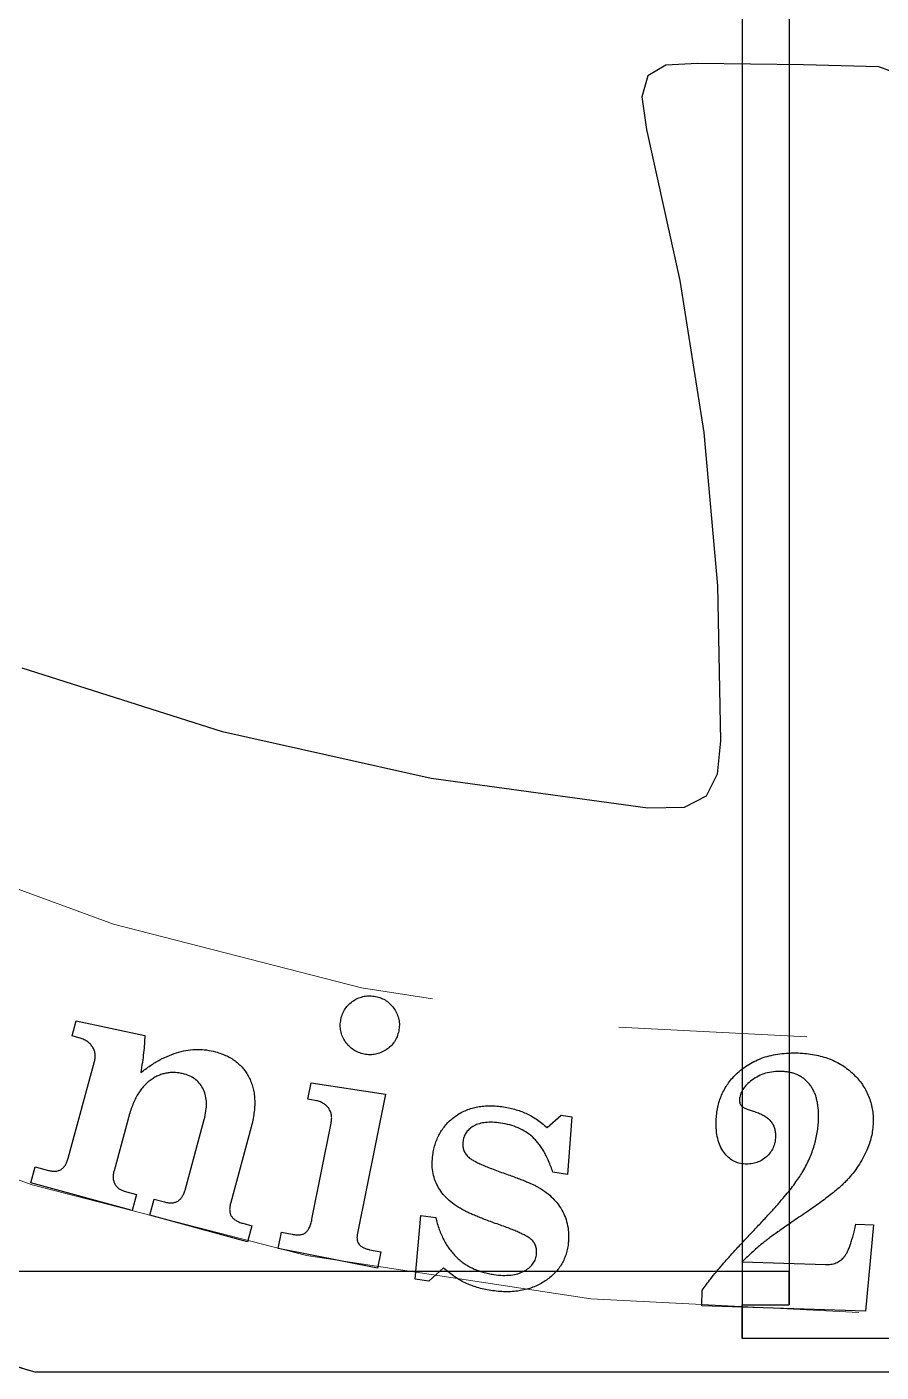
# Paper-space layout 'Sheet2' of a CAD drawing. Header units: inches. Extents: x 0 to 16.3, y 0 to 11.5.
# Drawn here: x 4.377 to 4.83, y 3.81 to 4.524 of the extents above; entities that cross this region are included whole.
import ezdxf

# ---------------------------------------------------------------- set-up
doc = ezdxf.new("R2010")
doc.units = ezdxf.units.IN
doc.header["$MEASUREMENT"] = 0
doc.linetypes.add('CENTERX2', pattern=[0.8, 0.5, -0.1, 0.1, -0.1])

psp = doc.layouts.new('Sheet2')

# ---------------------------------------------------------------- linework, layer by layer
at = {"color": 7, "linetype": 'Continuous', "lineweight": 25}
for p, q in [((4.756485, 4.8099), (4.756485, 3.827764)), ((4.756485, 4.8099), (4.756485, 3.845627)), ((4.781485, 4.8099), (4.781485, 3.845627)), ((4.781485, 4.8099), (4.781485, 3.86349)), ((4.71597, 4.503913), (4.706318, 4.498246)), ((4.71597, 4.503913), (4.706318, 4.498246)), ((4.732754, 4.504768), (4.71597, 4.503913)), ((4.732754, 4.504768), (4.71597, 4.503913)), ((4.789087, 4.504078), (4.732754, 4.504768)), ((4.789087, 4.504078), (4.732754, 4.504768)), ((4.82897, 4.502895), (4.789087, 4.504078)), ((4.82897, 4.502895), (4.789087, 4.504078)), ((4.850306, 4.495176), (4.82897, 4.502895)), ((4.850306, 4.495176), (4.82897, 4.502895)), ((4.706318, 4.498246), (4.703121, 4.487055)), ((4.706318, 4.498246), (4.703121, 4.487055)), ((4.703121, 4.487055), (4.705706, 4.469632)), ((4.703121, 4.487055), (4.705706, 4.469632)), ((4.705706, 4.469632), (4.723411, 4.389544)), ((4.705706, 4.469632), (4.723411, 4.389544)), ((4.723411, 4.389544), (4.736038, 4.308779)), ((4.723411, 4.389544), (4.736038, 4.308779)), ((4.736038, 4.308779), (4.743329, 4.227323)), ((4.736038, 4.308779), (4.743329, 4.227323)), ((4.743329, 4.227323), (4.745024, 4.145158)), ((4.743329, 4.227323), (4.745024, 4.145158)), ((4.48061, 4.149825), (4.374138, 4.18361)), ((4.48061, 4.149825), (4.374138, 4.18361)), ((4.591381, 4.125069), (4.48061, 4.149825)), ((4.591381, 4.125069), (4.48061, 4.149825)), ((4.745024, 4.145158), (4.743242, 4.127349)), ((4.745024, 4.145158), (4.743242, 4.127349)), ((4.706445, 4.109332), (4.591381, 4.125069)), ((4.706445, 4.109332), (4.591381, 4.125069)), ((4.743242, 4.127349), (4.737358, 4.115639)), ((4.743242, 4.127349), (4.737358, 4.115639)), ((4.737358, 4.115639), (4.725663, 4.109732)), ((4.737358, 4.115639), (4.725663, 4.109732)), ((4.725663, 4.109732), (4.706445, 4.109332)), ((4.725663, 4.109732), (4.706445, 4.109332)), ((4.40066, 3.988379), (4.402844, 3.996404)), ((4.40066, 3.988379), (4.402844, 3.996404)), ((4.402844, 3.996404), (4.439312, 3.988577)), ((4.402844, 3.996404), (4.439312, 3.988577)), ((4.404347, 3.987386), (4.40066, 3.988379)), ((4.404347, 3.987386), (4.40066, 3.988379)), ((4.398647, 3.92344), (4.412599, 3.974767)), ((4.398647, 3.92344), (4.412599, 3.974767)), ((4.525889, 3.954896), (4.527591, 3.96346)), ((4.525889, 3.954896), (4.527591, 3.96346)), ((4.527591, 3.96346), (4.567036, 3.95742)), ((4.527591, 3.96346), (4.567036, 3.95742)), ((4.567036, 3.95742), (4.55212, 3.882755)), ((4.567036, 3.95742), (4.55212, 3.882755)), ((4.529831, 3.954131), (4.525889, 3.954896)), ((4.529831, 3.954131), (4.525889, 3.954896)), ((4.430833, 3.945672), (4.422978, 3.916833)), ((4.430833, 3.945672), (4.422978, 3.916833)), ((4.460665, 3.906567), (4.470845, 3.943971)), ((4.460665, 3.906567), (4.470845, 3.943971)), ((4.652974, 3.939709), (4.66029, 3.946316)), ((4.652974, 3.939709), (4.66029, 3.946316)), ((4.66029, 3.946316), (4.666075, 3.945522)), ((4.66029, 3.946316), (4.666075, 3.945522)), ((4.666075, 3.945522), (4.663693, 3.914896)), ((4.666075, 3.945522), (4.663693, 3.914896)), ((4.495772, 3.939973), (4.484911, 3.899988)), ((4.495772, 3.939973), (4.484911, 3.899988)), ((4.528073, 3.891063), (4.538225, 3.941994)), ((4.528073, 3.891063), (4.538225, 3.941994)), ((4.378768, 3.910311), (4.381094, 3.918875)), ((4.378768, 3.910311), (4.381094, 3.918875)), ((4.381094, 3.918875), (4.388098, 3.916975)), ((4.381094, 3.918875), (4.388098, 3.916975)), ((4.663693, 3.914896), (4.656008, 3.915973)), ((4.663693, 3.914896), (4.656008, 3.915973)), ((4.432591, 3.895706), (4.378768, 3.910311)), ((4.432591, 3.895706), (4.378768, 3.910311)), ((4.428366, 3.906029), (4.434916, 3.90427)), ((4.428366, 3.906029), (4.434916, 3.90427)), ((4.434916, 3.90427), (4.432591, 3.895706)), ((4.434916, 3.90427), (4.432591, 3.895706)), ((4.441977, 3.893154), (4.444303, 3.901718)), ((4.441977, 3.893154), (4.444303, 3.901718)), ((4.444303, 3.901718), (4.449747, 3.900215)), ((4.444303, 3.901718), (4.449747, 3.900215)), ((4.493872, 3.879032), (4.441977, 3.893154)), ((4.493872, 3.879032), (4.441977, 3.893154)), ((4.582874, 3.859258), (4.58588, 3.89306)), ((4.582874, 3.859258), (4.58588, 3.89306)), ((4.58588, 3.89306), (4.593735, 3.891983)), ((4.58588, 3.89306), (4.593735, 3.891983)), ((4.491405, 3.888901), (4.496197, 3.887596)), ((4.491405, 3.888901), (4.496197, 3.887596)), ((4.496197, 3.887596), (4.493872, 3.879032)), ((4.496197, 3.887596), (4.493872, 3.879032)), ((4.816803, 3.888419), (4.826274, 3.888107)), ((4.816803, 3.888419), (4.826274, 3.888107)), ((4.826274, 3.888107), (4.821879, 3.842196)), ((4.826274, 3.888107), (4.821879, 3.842196)), ((4.510038, 3.875523), (4.511796, 3.884258)), ((4.510038, 3.875523), (4.511796, 3.884258)), ((4.511796, 3.884258), (4.517609, 3.883123)), ((4.511796, 3.884258), (4.517609, 3.883123)), ((4.562811, 3.865003), (4.510038, 3.875523)), ((4.562811, 3.865003), (4.510038, 3.875523)), ((4.558671, 3.8749), (4.564569, 3.873737)), ((4.558671, 3.8749), (4.564569, 3.873737)), ((4.564569, 3.873737), (4.562811, 3.865003)), ((4.564569, 3.873737), (4.562811, 3.865003)), ((4.597932, 3.86527), (4.590077, 3.858237)), ((4.597932, 3.86527), (4.590077, 3.858237)), ((4.756543, 3.868483), (4.800667, 3.867009)), ((4.756543, 3.868483), (4.800667, 3.867009)), ((4.226615, 3.86349), (4.781485, 3.86349)), ((4.590077, 3.858237), (4.582874, 3.859258)), ((4.590077, 3.858237), (4.582874, 3.859258)), ((4.781485, 3.845627), (4.781485, 3.86349)), ((4.734991, 3.845088), (4.735247, 3.853312)), ((4.734991, 3.845088), (4.735247, 3.853312)), ((4.821879, 3.842196), (4.734991, 3.845088)), ((4.821879, 3.842196), (4.734991, 3.845088)), ((4.756485, 3.827764), (4.756485, 3.845627)), ((4.756485, 3.845627), (4.781485, 3.845627)), ((4.906485, 3.827764), (4.756485, 3.827764)), ((5.281485, 3.8099), (4.381485, 3.8099))]:
    psp.add_line(p, q, dxfattribs=at)
at = {"color": 7, "linetype": 'CENTERX2', "lineweight": 18}
for radius in [1.52, 1.375]:
    psp.add_circle((4.831485, 5.36094), radius, dxfattribs=at)
at = {"color": 7, "linetype": 'Continuous', "lineweight": 25}
for start, end in [(286.178919, 253.821081), (291.995434, 248.004566), (248.004566, 253.821081)]:
    psp.add_arc((4.831485, 5.36094), 1.615, start, end, dxfattribs=at)
for points, knots in [([(4.543414, 3.997121), (4.543678, 3.998146), (4.544191, 4.000143), (4.545617, 4.002883), (4.547602, 4.005218), (4.55003, 4.007159), (4.552782, 4.008623), (4.555725, 4.009532), (4.558804, 4.009804), (4.560838, 4.009498), (4.561875, 4.009343)], [0, 0, 0, 0, 0.128624, 0.2507088, 0.3725108, 0.499495, 0.6272654, 0.7500436, 0.8725622, 1, 1, 1, 1]), ([(4.543414, 3.997121), (4.543678, 3.998146), (4.544191, 4.000143), (4.545617, 4.002883), (4.547602, 4.005218), (4.55003, 4.007159), (4.552782, 4.008623), (4.555725, 4.009532), (4.558804, 4.009804), (4.560838, 4.009498), (4.561875, 4.009343)], [0, 0, 0, 0, 0.128624, 0.2507088, 0.3725108, 0.499495, 0.6272654, 0.7500436, 0.8725622, 1, 1, 1, 1]), ([(4.561875, 4.009343), (4.562882, 4.009091), (4.564856, 4.008597), (4.567559, 4.00715), (4.569909, 4.005199), (4.571843, 4.002781), (4.573356, 4.000087), (4.574286, 3.997168), (4.574594, 3.994087), (4.574284, 3.992042), (4.574126, 3.990995)], [0, 0, 0, 0, 0.1266651, 0.2482839, 0.3715318, 0.4981969, 0.6250679, 0.747646, 0.8708287, 1, 1, 1, 1]), ([(4.561875, 4.009343), (4.562882, 4.009091), (4.564856, 4.008597), (4.567559, 4.00715), (4.569909, 4.005199), (4.571843, 4.002781), (4.573356, 4.000087), (4.574286, 3.997168), (4.574594, 3.994087), (4.574284, 3.992042), (4.574126, 3.990995)], [0, 0, 0, 0, 0.1266651, 0.2482839, 0.3715318, 0.4981969, 0.6250679, 0.747646, 0.8708287, 1, 1, 1, 1]), ([(4.55575, 3.978717), (4.554734, 3.97898), (4.552733, 3.979498), (4.549997, 3.980952), (4.547622, 3.982928), (4.545669, 3.985356), (4.544147, 3.988082), (4.54327, 3.991021), (4.542942, 3.994075), (4.543255, 3.996092), (4.543414, 3.997121)], [0, 0, 0, 0, 0.1275972, 0.2513104, 0.37407, 0.5018543, 0.6292327, 0.7520842, 0.8736317, 1, 1, 1, 1]), ([(4.55575, 3.978717), (4.554734, 3.97898), (4.552733, 3.979498), (4.549997, 3.980952), (4.547622, 3.982928), (4.545669, 3.985356), (4.544147, 3.988082), (4.54327, 3.991021), (4.542942, 3.994075), (4.543255, 3.996092), (4.543414, 3.997121)], [0, 0, 0, 0, 0.1275972, 0.2513104, 0.37407, 0.5018543, 0.6292327, 0.7520842, 0.8736317, 1, 1, 1, 1]), ([(4.412599, 3.974767), (4.412748, 3.975482), (4.413033, 3.976854), (4.413033, 3.978934), (4.412482, 3.98087), (4.411579, 3.98268), (4.410251, 3.984265), (4.408608, 3.985628), (4.406605, 3.986687), (4.405122, 3.987146), (4.404347, 3.987386)], [0, 0, 0, 0, 0.1288297, 0.2474726, 0.3633898, 0.4814548, 0.6025431, 0.7259834, 0.8568023, 1, 1, 1, 1]), ([(4.412599, 3.974767), (4.412748, 3.975482), (4.413033, 3.976854), (4.413033, 3.978934), (4.412482, 3.98087), (4.411579, 3.98268), (4.410251, 3.984265), (4.408608, 3.985628), (4.406605, 3.986687), (4.405122, 3.987146), (4.404347, 3.987386)], [0, 0, 0, 0, 0.1288297, 0.2474726, 0.3633898, 0.4814548, 0.6025431, 0.7259834, 0.8568023, 1, 1, 1, 1]), ([(4.439312, 3.988577), (4.439248, 3.987112), (4.439114, 3.984062), (4.438673, 3.979314), (4.438025, 3.974215), (4.437434, 3.97071), (4.437128, 3.968897)], [0, 0, 0, 0, 0.222095, 0.4620283, 0.7216964, 1, 1, 1, 1]), ([(4.439312, 3.988577), (4.439248, 3.987112), (4.439114, 3.984062), (4.438673, 3.979314), (4.438025, 3.974215), (4.437434, 3.97071), (4.437128, 3.968897)], [0, 0, 0, 0, 0.222095, 0.4620283, 0.7216964, 1, 1, 1, 1]), ([(4.574126, 3.990995), (4.573861, 3.98998), (4.573343, 3.987993), (4.571917, 3.985249), (4.569919, 3.982907), (4.567486, 3.980966), (4.56476, 3.97949), (4.561842, 3.978592), (4.558796, 3.978281), (4.556778, 3.97857), (4.55575, 3.978717)], [0, 0, 0, 0, 0.1280212, 0.250585, 0.3744938, 0.5019761, 0.6292275, 0.7513816, 0.873333, 1, 1, 1, 1]), ([(4.574126, 3.990995), (4.573861, 3.98998), (4.573343, 3.987993), (4.571917, 3.985249), (4.569919, 3.982907), (4.567486, 3.980966), (4.56476, 3.97949), (4.561842, 3.978592), (4.558796, 3.978281), (4.556778, 3.97857), (4.55575, 3.978717)], [0, 0, 0, 0, 0.1280212, 0.250585, 0.3744938, 0.5019761, 0.6292275, 0.7513816, 0.873333, 1, 1, 1, 1]), ([(4.437128, 3.968897), (4.438816, 3.970178), (4.442086, 3.972659), (4.447214, 3.975723), (4.452277, 3.978144), (4.457312, 3.979865), (4.462291, 3.980943), (4.467229, 3.981303), (4.472117, 3.981066), (4.475277, 3.980327), (4.476857, 3.979957)], [0, 0, 0, 0, 0.1482828, 0.2872287, 0.4175104, 0.5405914, 0.6589877, 0.7731622, 0.8865434, 1, 1, 1, 1]), ([(4.437128, 3.968897), (4.438816, 3.970178), (4.442086, 3.972659), (4.447214, 3.975723), (4.452277, 3.978144), (4.457312, 3.979865), (4.462291, 3.980943), (4.467229, 3.981303), (4.472117, 3.981066), (4.475277, 3.980327), (4.476857, 3.979957)], [0, 0, 0, 0, 0.1482828, 0.2872287, 0.4175104, 0.5405914, 0.6589877, 0.7731622, 0.8865434, 1, 1, 1, 1]), ([(4.476857, 3.979957), (4.477895, 3.979646), (4.479927, 3.979038), (4.482794, 3.977797), (4.485451, 3.976394), (4.487849, 3.974738), (4.489995, 3.972858), (4.491876, 3.970734), (4.493536, 3.968405), (4.494438, 3.966715), (4.494893, 3.965863)], [0, 0, 0, 0, 0.1373495, 0.2690493, 0.3957298, 0.5181987, 0.63806, 0.7570232, 0.8775253, 1, 1, 1, 1]), ([(4.476857, 3.979957), (4.477895, 3.979646), (4.479927, 3.979038), (4.482794, 3.977797), (4.485451, 3.976394), (4.487849, 3.974738), (4.489995, 3.972858), (4.491876, 3.970734), (4.493536, 3.968405), (4.494438, 3.966715), (4.494893, 3.965863)], [0, 0, 0, 0, 0.1373495, 0.2690493, 0.3957298, 0.5181987, 0.63806, 0.7570232, 0.8775253, 1, 1, 1, 1]), ([(4.753254, 3.968047), (4.75431, 3.969009), (4.756401, 3.970916), (4.759924, 3.973307), (4.763674, 3.975329), (4.767686, 3.976953), (4.771961, 3.978138), (4.776478, 3.978957), (4.781262, 3.979391), (4.784531, 3.979353), (4.786205, 3.979333)], [0, 0, 0, 0, 0.1195293, 0.2367904, 0.3554461, 0.4758453, 0.5983984, 0.726348, 0.859875, 1, 1, 1, 1]), ([(4.753254, 3.968047), (4.75431, 3.969009), (4.756401, 3.970916), (4.759924, 3.973307), (4.763674, 3.975329), (4.767686, 3.976953), (4.771961, 3.978138), (4.776478, 3.978957), (4.781262, 3.979391), (4.784531, 3.979353), (4.786205, 3.979333)], [0, 0, 0, 0, 0.1195293, 0.2367904, 0.3554461, 0.4758453, 0.5983984, 0.726348, 0.859875, 1, 1, 1, 1]), ([(4.786205, 3.979333), (4.787701, 3.979253), (4.790628, 3.979096), (4.794887, 3.978466), (4.798918, 3.977527), (4.802722, 3.976291), (4.80629, 3.974718), (4.809625, 3.972851), (4.812708, 3.970636), (4.815556, 3.968167), (4.818098, 3.965446), (4.820317, 3.962584), (4.822195, 3.959582), (4.823655, 3.956419), (4.824821, 3.953131), (4.825561, 3.94969), (4.826018, 3.94612), (4.826, 3.943698), (4.825991, 3.942468)], [0, 0, 0, 0, 0.07400195, 0.14483712, 0.21249764, 0.27839611, 0.34220417, 0.40496874, 0.46694224, 0.52953266, 0.59101635, 0.65064157, 0.70834093, 0.76561306, 0.82250274, 0.88042867, 0.93925216, 1, 1, 1, 1]), ([(4.786205, 3.979333), (4.787701, 3.979253), (4.790628, 3.979096), (4.794887, 3.978466), (4.798918, 3.977527), (4.802722, 3.976291), (4.80629, 3.974718), (4.809625, 3.972851), (4.812708, 3.970636), (4.815556, 3.968167), (4.818098, 3.965446), (4.820317, 3.962584), (4.822195, 3.959582), (4.823655, 3.956419), (4.824821, 3.953131), (4.825561, 3.94969), (4.826018, 3.94612), (4.826, 3.943698), (4.825991, 3.942468)], [0, 0, 0, 0, 0.07400195, 0.14483712, 0.21249764, 0.27839611, 0.34220417, 0.40496874, 0.46694224, 0.52953266, 0.59101635, 0.65064157, 0.70834093, 0.76561306, 0.82250274, 0.88042867, 0.93925216, 1, 1, 1, 1]), ([(4.460381, 3.968103), (4.459591, 3.968304), (4.458035, 3.968698), (4.45567, 3.968926), (4.453363, 3.968971), (4.451103, 3.968749), (4.448906, 3.96823), (4.446767, 3.967444), (4.44465, 3.966461), (4.442613, 3.965172), (4.440662, 3.963646), (4.438823, 3.961872), (4.437144, 3.959813), (4.435634, 3.957474), (4.434193, 3.95491), (4.432932, 3.952066), (4.431796, 3.948965), (4.43116, 3.946792), (4.430833, 3.945672)], [0, 0, 0, 0, 0.0583617, 0.1149375, 0.1698324, 0.2236416, 0.2772285, 0.3312464, 0.3867197, 0.4442573, 0.5036331, 0.5640175, 0.6270984, 0.6936338, 0.7634035, 0.8377151, 0.9163971, 1, 1, 1, 1]), ([(4.460381, 3.968103), (4.459591, 3.968304), (4.458035, 3.968698), (4.45567, 3.968926), (4.453363, 3.968971), (4.451103, 3.968749), (4.448906, 3.96823), (4.446767, 3.967444), (4.44465, 3.966461), (4.442613, 3.965172), (4.440662, 3.963646), (4.438823, 3.961872), (4.437144, 3.959813), (4.435634, 3.957474), (4.434193, 3.95491), (4.432932, 3.952066), (4.431796, 3.948965), (4.43116, 3.946792), (4.430833, 3.945672)], [0, 0, 0, 0, 0.0583617, 0.1149375, 0.1698324, 0.2236416, 0.2772285, 0.3312464, 0.3867197, 0.4442573, 0.5036331, 0.5640175, 0.6270984, 0.6936338, 0.7634035, 0.8377151, 0.9163971, 1, 1, 1, 1]), ([(4.470845, 3.943971), (4.471202, 3.945495), (4.471875, 3.948375), (4.472158, 3.95261), (4.471729, 3.956445), (4.470586, 3.95986), (4.468818, 3.962776), (4.466514, 3.965183), (4.463664, 3.967019), (4.461498, 3.967734), (4.460381, 3.968103)], [0, 0, 0, 0, 0.1582147, 0.2991543, 0.4273504, 0.5465857, 0.6608157, 0.7697813, 0.8812727, 1, 1, 1, 1]), ([(4.470845, 3.943971), (4.471202, 3.945495), (4.471875, 3.948375), (4.472158, 3.95261), (4.471729, 3.956445), (4.470586, 3.95986), (4.468818, 3.962776), (4.466514, 3.965183), (4.463664, 3.967019), (4.461498, 3.967734), (4.460381, 3.968103)], [0, 0, 0, 0, 0.1582147, 0.2991543, 0.4273504, 0.5465857, 0.6608157, 0.7697813, 0.8812727, 1, 1, 1, 1]), ([(4.494893, 3.965863), (4.495279, 3.964962), (4.496058, 3.963146), (4.49691, 3.960268), (4.497443, 3.957233), (4.49769, 3.954062), (4.497669, 3.950739), (4.497293, 3.947275), (4.496729, 3.943646), (4.496096, 3.941216), (4.495772, 3.939973)], [0, 0, 0, 0, 0.1110416, 0.2239498, 0.3393529, 0.4597622, 0.5840758, 0.7154454, 0.8544477, 1, 1, 1, 1]), ([(4.494893, 3.965863), (4.495279, 3.964962), (4.496058, 3.963146), (4.49691, 3.960268), (4.497443, 3.957233), (4.49769, 3.954062), (4.497669, 3.950739), (4.497293, 3.947275), (4.496729, 3.943646), (4.496096, 3.941216), (4.495772, 3.939973)], [0, 0, 0, 0, 0.1110416, 0.2239498, 0.3393529, 0.4597622, 0.5840758, 0.7154454, 0.8544477, 1, 1, 1, 1]), ([(4.742648, 3.943404), (4.742721, 3.944625), (4.742866, 3.947023), (4.743438, 3.950528), (4.744312, 3.953865), (4.74552, 3.95703), (4.746992, 3.960045), (4.748761, 3.962901), (4.750842, 3.965592), (4.752442, 3.967221), (4.753254, 3.968047)], [0, 0, 0, 0, 0.1332725, 0.2616301, 0.386302, 0.5085463, 0.6301596, 0.7513535, 0.8739444, 1, 1, 1, 1]), ([(4.742648, 3.943404), (4.742721, 3.944625), (4.742866, 3.947023), (4.743438, 3.950528), (4.744312, 3.953865), (4.74552, 3.95703), (4.746992, 3.960045), (4.748761, 3.962901), (4.750842, 3.965592), (4.752442, 3.967221), (4.753254, 3.968047)], [0, 0, 0, 0, 0.1332725, 0.2616301, 0.386302, 0.5085463, 0.6301596, 0.7513535, 0.8739444, 1, 1, 1, 1]), ([(4.777613, 3.969521), (4.776097, 3.96951), (4.773157, 3.969487), (4.768899, 3.968707), (4.765038, 3.967169), (4.761655, 3.965064), (4.758856, 3.962622), (4.756756, 3.960045), (4.755342, 3.957371), (4.75512, 3.95549), (4.755012, 3.954577)], [0, 0, 0, 0, 0.1532785, 0.2974749, 0.4354251, 0.5717076, 0.6992287, 0.8095656, 0.9076101, 1, 1, 1, 1]), ([(4.777613, 3.969521), (4.776097, 3.96951), (4.773157, 3.969487), (4.768899, 3.968707), (4.765038, 3.967169), (4.761655, 3.965064), (4.758856, 3.962622), (4.756756, 3.960045), (4.755342, 3.957371), (4.75512, 3.95549), (4.755012, 3.954577)], [0, 0, 0, 0, 0.1532785, 0.2974749, 0.4354251, 0.5717076, 0.6992287, 0.8095656, 0.9076101, 1, 1, 1, 1]), ([(4.797009, 3.944085), (4.797034, 3.945068), (4.797082, 3.946979), (4.796902, 3.949756), (4.796565, 3.952362), (4.796064, 3.954792), (4.795387, 3.957044), (4.794527, 3.959118), (4.793487, 3.961016), (4.792252, 3.962725), (4.790895, 3.964266), (4.789382, 3.965612), (4.787721, 3.966739), (4.785969, 3.967723), (4.784054, 3.968458), (4.782023, 3.969022), (4.779856, 3.969398), (4.77837, 3.96948), (4.777613, 3.969521)], [0, 0, 0, 0, 0.0812535, 0.157959, 0.229668, 0.2983111, 0.3628149, 0.4237522, 0.4835469, 0.5412165, 0.5976613, 0.6530031, 0.7080464, 0.7632889, 0.8187079, 0.8770876, 0.9373247, 1, 1, 1, 1]), ([(4.797009, 3.944085), (4.797034, 3.945068), (4.797082, 3.946979), (4.796902, 3.949756), (4.796565, 3.952362), (4.796064, 3.954792), (4.795387, 3.957044), (4.794527, 3.959118), (4.793487, 3.961016), (4.792252, 3.962725), (4.790895, 3.964266), (4.789382, 3.965612), (4.787721, 3.966739), (4.785969, 3.967723), (4.784054, 3.968458), (4.782023, 3.969022), (4.779856, 3.969398), (4.77837, 3.96948), (4.777613, 3.969521)], [0, 0, 0, 0, 0.0812535, 0.157959, 0.229668, 0.2983111, 0.3628149, 0.4237522, 0.4835469, 0.5412165, 0.5976613, 0.6530031, 0.7080464, 0.7632889, 0.8187079, 0.8770876, 0.9373247, 1, 1, 1, 1]), ([(4.538225, 3.941994), (4.538347, 3.942756), (4.538579, 3.944212), (4.538485, 3.946353), (4.537917, 3.948278), (4.537016, 3.950008), (4.535699, 3.951478), (4.53405, 3.952685), (4.53206, 3.953599), (4.530595, 3.953948), (4.529831, 3.954131)], [0, 0, 0, 0, 0.1382719, 0.2638256, 0.3801838, 0.4953893, 0.6106197, 0.7305732, 0.8594326, 1, 1, 1, 1]), ([(4.538225, 3.941994), (4.538347, 3.942756), (4.538579, 3.944212), (4.538485, 3.946353), (4.537917, 3.948278), (4.537016, 3.950008), (4.535699, 3.951478), (4.53405, 3.952685), (4.53206, 3.953599), (4.530595, 3.953948), (4.529831, 3.954131)], [0, 0, 0, 0, 0.1382719, 0.2638256, 0.3801838, 0.4953893, 0.6106197, 0.7305732, 0.8594326, 1, 1, 1, 1]), ([(4.592204, 3.925161), (4.592382, 3.926243), (4.59273, 3.928362), (4.593592, 3.93141), (4.594704, 3.934268), (4.596061, 3.936945), (4.59769, 3.939418), (4.599549, 3.941719), (4.601683, 3.943817), (4.604066, 3.945706), (4.606626, 3.947386), (4.609386, 3.948747), (4.612267, 3.949859), (4.615309, 3.950665), (4.618506, 3.951123), (4.621843, 3.951364), (4.625336, 3.95127), (4.62769, 3.950995), (4.628898, 3.950853)], [0, 0, 0, 0, 0.0652437, 0.1277903, 0.1882036, 0.2476096, 0.3061507, 0.3641673, 0.4234692, 0.4839454, 0.5449874, 0.6053981, 0.6668615, 0.7285693, 0.7923298, 0.8588978, 0.9275854, 1, 1, 1, 1]), ([(4.592204, 3.925161), (4.592382, 3.926243), (4.59273, 3.928362), (4.593592, 3.93141), (4.594704, 3.934268), (4.596061, 3.936945), (4.59769, 3.939418), (4.599549, 3.941719), (4.601683, 3.943817), (4.604066, 3.945706), (4.606626, 3.947386), (4.609386, 3.948747), (4.612267, 3.949859), (4.615309, 3.950665), (4.618506, 3.951123), (4.621843, 3.951364), (4.625336, 3.95127), (4.62769, 3.950995), (4.628898, 3.950853)], [0, 0, 0, 0, 0.0652437, 0.1277903, 0.1882036, 0.2476096, 0.3061507, 0.3641673, 0.4234692, 0.4839454, 0.5449874, 0.6053981, 0.6668615, 0.7285693, 0.7923298, 0.8588978, 0.9275854, 1, 1, 1, 1]), ([(4.628898, 3.950853), (4.630064, 3.950671), (4.632344, 3.950314), (4.635635, 3.94952), (4.63871, 3.948518), (4.641631, 3.947349), (4.644454, 3.945898), (4.647278, 3.944152), (4.650141, 3.942075), (4.65201, 3.940514), (4.652974, 3.939709)], [0, 0, 0, 0, 0.13128124, 0.25683026, 0.37627526, 0.49095934, 0.60670982, 0.72905273, 0.86016523, 1, 1, 1, 1]), ([(4.628898, 3.950853), (4.630064, 3.950671), (4.632344, 3.950314), (4.635635, 3.94952), (4.63871, 3.948518), (4.641631, 3.947349), (4.644454, 3.945898), (4.647278, 3.944152), (4.650141, 3.942075), (4.65201, 3.940514), (4.652974, 3.939709)], [0, 0, 0, 0, 0.13128124, 0.25683026, 0.37627526, 0.49095934, 0.60670982, 0.72905273, 0.86016523, 1, 1, 1, 1]), ([(4.755012, 3.954577), (4.755018, 3.954226), (4.75503, 3.953554), (4.755248, 3.952597), (4.755696, 3.951768), (4.756108, 3.951317), (4.756316, 3.951089)], [0, 0, 0, 0, 0.2736143, 0.5243511, 0.7589084, 1, 1, 1, 1]), ([(4.755012, 3.954577), (4.755018, 3.954226), (4.75503, 3.953554), (4.755248, 3.952597), (4.755696, 3.951768), (4.756108, 3.951317), (4.756316, 3.951089)], [0, 0, 0, 0, 0.2736143, 0.5243511, 0.7589084, 1, 1, 1, 1]), ([(4.756316, 3.951089), (4.75662, 3.950839), (4.75734, 3.950248), (4.758838, 3.949602), (4.760758, 3.948852), (4.762228, 3.948429), (4.763037, 3.948196)], [0, 0, 0, 0, 0.1593018, 0.3778502, 0.6579761, 1, 1, 1, 1]), ([(4.756316, 3.951089), (4.75662, 3.950839), (4.75734, 3.950248), (4.758838, 3.949602), (4.760758, 3.948852), (4.762228, 3.948429), (4.763037, 3.948196)], [0, 0, 0, 0, 0.1593018, 0.3778502, 0.6579761, 1, 1, 1, 1]), ([(4.758074, 3.920349), (4.756956, 3.920453), (4.754755, 3.920657), (4.751667, 3.921957), (4.748905, 3.923933), (4.746553, 3.926649), (4.744639, 3.929991), (4.74336, 3.933967), (4.742609, 3.938498), (4.742634, 3.941709), (4.742648, 3.943404)], [0, 0, 0, 0, 0.1081334, 0.2127557, 0.319609, 0.4343009, 0.5576144, 0.689791, 0.8362434, 1, 1, 1, 1]), ([(4.758074, 3.920349), (4.756956, 3.920453), (4.754755, 3.920657), (4.751667, 3.921957), (4.748905, 3.923933), (4.746553, 3.926649), (4.744639, 3.929991), (4.74336, 3.933967), (4.742609, 3.938498), (4.742634, 3.941709), (4.742648, 3.943404)], [0, 0, 0, 0, 0.1081334, 0.2127557, 0.319609, 0.4343009, 0.5576144, 0.689791, 0.8362434, 1, 1, 1, 1]), ([(4.763037, 3.948196), (4.763944, 3.947899), (4.765669, 3.947334), (4.768, 3.946147), (4.769975, 3.944802), (4.771587, 3.943234), (4.772824, 3.941455), (4.773689, 3.939472), (4.774147, 3.937281), (4.77417, 3.935768), (4.774181, 3.934982)], [0, 0, 0, 0, 0.1521211, 0.2889919, 0.4157134, 0.5319182, 0.6456717, 0.7591051, 0.8747216, 1, 1, 1, 1]), ([(4.763037, 3.948196), (4.763944, 3.947899), (4.765669, 3.947334), (4.768, 3.946147), (4.769975, 3.944802), (4.771587, 3.943234), (4.772824, 3.941455), (4.773689, 3.939472), (4.774147, 3.937281), (4.77417, 3.935768), (4.774181, 3.934982)], [0, 0, 0, 0, 0.1521211, 0.2889919, 0.4157134, 0.5319182, 0.6456717, 0.7591051, 0.8747216, 1, 1, 1, 1]), ([(4.788729, 3.916464), (4.789355, 3.917592), (4.790591, 3.919818), (4.79222, 3.923229), (4.793569, 3.926679), (4.794752, 3.930124), (4.79564, 3.9336), (4.796374, 3.937067), (4.796828, 3.940567), (4.796949, 3.942911), (4.797009, 3.944085)], [0, 0, 0, 0, 0.1328652, 0.2622023, 0.3889336, 0.5142358, 0.6370281, 0.7582706, 0.8790275, 1, 1, 1, 1]), ([(4.788729, 3.916464), (4.789355, 3.917592), (4.790591, 3.919818), (4.79222, 3.923229), (4.793569, 3.926679), (4.794752, 3.930124), (4.79564, 3.9336), (4.796374, 3.937067), (4.796828, 3.940567), (4.796949, 3.942911), (4.797009, 3.944085)], [0, 0, 0, 0, 0.1328652, 0.2622023, 0.3889336, 0.5142358, 0.6370281, 0.7582706, 0.8790275, 1, 1, 1, 1]), ([(4.628189, 3.942119), (4.626783, 3.942288), (4.624137, 3.942606), (4.620345, 3.942503), (4.617005, 3.941914), (4.614164, 3.940779), (4.611844, 3.939234), (4.610068, 3.937355), (4.608795, 3.935151), (4.608456, 3.933513), (4.608282, 3.932676)], [0, 0, 0, 0, 0.1723817, 0.3244958, 0.4604922, 0.5834816, 0.6946576, 0.797334, 0.8963462, 1, 1, 1, 1]), ([(4.628189, 3.942119), (4.626783, 3.942288), (4.624137, 3.942606), (4.620345, 3.942503), (4.617005, 3.941914), (4.614164, 3.940779), (4.611844, 3.939234), (4.610068, 3.937355), (4.608795, 3.935151), (4.608456, 3.933513), (4.608282, 3.932676)], [0, 0, 0, 0, 0.1723817, 0.3244958, 0.4604922, 0.5834816, 0.6946576, 0.797334, 0.8963462, 1, 1, 1, 1]), ([(4.656008, 3.915973), (4.65564, 3.917017), (4.654924, 3.919044), (4.653719, 3.921943), (4.652496, 3.924638), (4.651149, 3.927096), (4.649728, 3.929334), (4.648273, 3.931379), (4.646722, 3.933187), (4.644575, 3.935302), (4.641581, 3.937554), (4.637559, 3.939703), (4.633053, 3.941287), (4.629845, 3.941836), (4.628189, 3.942119)], [0, 0, 0, 0, 0.0816505, 0.1586005, 0.2316343, 0.3000015, 0.3652213, 0.4271771, 0.4850601, 0.5408016, 0.6493477, 0.7601413, 0.8761885, 1, 1, 1, 1]), ([(4.656008, 3.915973), (4.65564, 3.917017), (4.654924, 3.919044), (4.653719, 3.921943), (4.652496, 3.924638), (4.651149, 3.927096), (4.649728, 3.929334), (4.648273, 3.931379), (4.646722, 3.933187), (4.644575, 3.935302), (4.641581, 3.937554), (4.637559, 3.939703), (4.633053, 3.941287), (4.629845, 3.941836), (4.628189, 3.942119)], [0, 0, 0, 0, 0.0816505, 0.1586005, 0.2316343, 0.3000015, 0.3652213, 0.4271771, 0.4850601, 0.5408016, 0.6493477, 0.7601413, 0.8761885, 1, 1, 1, 1]), ([(4.825991, 3.942468), (4.825913, 3.941151), (4.825761, 3.938569), (4.825085, 3.934802), (4.824116, 3.9312), (4.823171, 3.928933), (4.822701, 3.927807)], [0, 0, 0, 0, 0.26156893, 0.51292201, 0.75823834, 1, 1, 1, 1]), ([(4.825991, 3.942468), (4.825913, 3.941151), (4.825761, 3.938569), (4.825085, 3.934802), (4.824116, 3.9312), (4.823171, 3.928933), (4.822701, 3.927807)], [0, 0, 0, 0, 0.26156893, 0.51292201, 0.75823834, 1, 1, 1, 1]), ([(4.608282, 3.932676), (4.608203, 3.931862), (4.608053, 3.930307), (4.60849, 3.928063), (4.60932, 3.926015), (4.610288, 3.924939), (4.610778, 3.924395)], [0, 0, 0, 0, 0.2720738, 0.5194011, 0.7571757, 1, 1, 1, 1]), ([(4.608282, 3.932676), (4.608203, 3.931862), (4.608053, 3.930307), (4.60849, 3.928063), (4.60932, 3.926015), (4.610288, 3.924939), (4.610778, 3.924395)], [0, 0, 0, 0, 0.2720738, 0.5194011, 0.7571757, 1, 1, 1, 1]), ([(4.774181, 3.934982), (4.774088, 3.933926), (4.773907, 3.931881), (4.772991, 3.92896), (4.77144, 3.926401), (4.769423, 3.924191), (4.767013, 3.92239), (4.764269, 3.921132), (4.761252, 3.920392), (4.759156, 3.920364), (4.758074, 3.920349)], [0, 0, 0, 0, 0.1304636, 0.2528996, 0.3736919, 0.4966874, 0.6200638, 0.7421494, 0.8668795, 1, 1, 1, 1]), ([(4.774181, 3.934982), (4.774088, 3.933926), (4.773907, 3.931881), (4.772991, 3.92896), (4.77144, 3.926401), (4.769423, 3.924191), (4.767013, 3.92239), (4.764269, 3.921132), (4.761252, 3.920392), (4.759156, 3.920364), (4.758074, 3.920349)], [0, 0, 0, 0, 0.1304636, 0.2528996, 0.3736919, 0.4966874, 0.6200638, 0.7421494, 0.8668795, 1, 1, 1, 1]), ([(4.388098, 3.916975), (4.388737, 3.916832), (4.389959, 3.91656), (4.391761, 3.916478), (4.393402, 3.916794), (4.394862, 3.917464), (4.396139, 3.918484), (4.39719, 3.919854), (4.398045, 3.921532), (4.398439, 3.922781), (4.398647, 3.92344)], [0, 0, 0, 0, 0.1388064, 0.2651826, 0.3796059, 0.4899516, 0.602676, 0.7226055, 0.8535281, 1, 1, 1, 1]), ([(4.388098, 3.916975), (4.388737, 3.916832), (4.389959, 3.91656), (4.391761, 3.916478), (4.393402, 3.916794), (4.394862, 3.917464), (4.396139, 3.918484), (4.39719, 3.919854), (4.398045, 3.921532), (4.398439, 3.922781), (4.398647, 3.92344)], [0, 0, 0, 0, 0.1388064, 0.2651826, 0.3796059, 0.4899516, 0.602676, 0.7226055, 0.8535281, 1, 1, 1, 1]), ([(4.6078, 3.896265), (4.606365, 3.897114), (4.603605, 3.898747), (4.600023, 3.901759), (4.597031, 3.90498), (4.594713, 3.908526), (4.593093, 3.912343), (4.592072, 3.916407), (4.591769, 3.920733), (4.592057, 3.92366), (4.592204, 3.925161)], [0, 0, 0, 0, 0.142009, 0.2730825, 0.3974691, 0.5157427, 0.6323817, 0.7494876, 0.8715276, 1, 1, 1, 1]), ([(4.6078, 3.896265), (4.606365, 3.897114), (4.603605, 3.898747), (4.600023, 3.901759), (4.597031, 3.90498), (4.594713, 3.908526), (4.593093, 3.912343), (4.592072, 3.916407), (4.591769, 3.920733), (4.592057, 3.92366), (4.592204, 3.925161)], [0, 0, 0, 0, 0.142009, 0.2730825, 0.3974691, 0.5157427, 0.6323817, 0.7494876, 0.8715276, 1, 1, 1, 1]), ([(4.610778, 3.924395), (4.611102, 3.924102), (4.611836, 3.923438), (4.613265, 3.92256), (4.615053, 3.921567), (4.617231, 3.920501), (4.619787, 3.919372), (4.622731, 3.918179), (4.626058, 3.916909), (4.628424, 3.916072), (4.629664, 3.915633)], [0, 0, 0, 0, 0.0624846, 0.1418122, 0.239501, 0.3558911, 0.4893906, 0.6401663, 0.8113492, 1, 1, 1, 1]), ([(4.610778, 3.924395), (4.611102, 3.924102), (4.611836, 3.923438), (4.613265, 3.92256), (4.615053, 3.921567), (4.617231, 3.920501), (4.619787, 3.919372), (4.622731, 3.918179), (4.626058, 3.916909), (4.628424, 3.916072), (4.629664, 3.915633)], [0, 0, 0, 0, 0.0624846, 0.1418122, 0.239501, 0.3558911, 0.4893906, 0.6401663, 0.8113492, 1, 1, 1, 1]), ([(4.822701, 3.927807), (4.822009, 3.926338), (4.82064, 3.923428), (4.818135, 3.919342), (4.815383, 3.915482), (4.812785, 3.912463), (4.810417, 3.910127), (4.808417, 3.908218), (4.806103, 3.906239), (4.803523, 3.904151), (4.800693, 3.901928), (4.79755, 3.899642), (4.794171, 3.897202), (4.791795, 3.895578), (4.790572, 3.894742)], [0, 0, 0, 0, 0.1040646, 0.2060136, 0.3067468, 0.407704, 0.4608362, 0.5199921, 0.5848648, 0.6559392, 0.7327899, 0.8155686, 0.9050308, 1, 1, 1, 1]), ([(4.822701, 3.927807), (4.822009, 3.926338), (4.82064, 3.923428), (4.818135, 3.919342), (4.815383, 3.915482), (4.812785, 3.912463), (4.810417, 3.910127), (4.808417, 3.908218), (4.806103, 3.906239), (4.803523, 3.904151), (4.800693, 3.901928), (4.79755, 3.899642), (4.794171, 3.897202), (4.791795, 3.895578), (4.790572, 3.894742)], [0, 0, 0, 0, 0.1040646, 0.2060136, 0.3067468, 0.407704, 0.4608362, 0.5199921, 0.5848648, 0.6559392, 0.7327899, 0.8155686, 0.9050308, 1, 1, 1, 1]), ([(4.422978, 3.916833), (4.422826, 3.916156), (4.422541, 3.914878), (4.422423, 3.912993), (4.422721, 3.911287), (4.423304, 3.909753), (4.424241, 3.908466), (4.425396, 3.907396), (4.426785, 3.906552), (4.427828, 3.906207), (4.428366, 3.906029)], [0, 0, 0, 0, 0.1525352, 0.2878529, 0.412299, 0.5308542, 0.6456849, 0.758999, 0.8756234, 1, 1, 1, 1]), ([(4.422978, 3.916833), (4.422826, 3.916156), (4.422541, 3.914878), (4.422423, 3.912993), (4.422721, 3.911287), (4.423304, 3.909753), (4.424241, 3.908466), (4.425396, 3.907396), (4.426785, 3.906552), (4.427828, 3.906207), (4.428366, 3.906029)], [0, 0, 0, 0, 0.1525352, 0.2878529, 0.412299, 0.5308542, 0.6456849, 0.758999, 0.8756234, 1, 1, 1, 1]), ([(4.629664, 3.915633), (4.630799, 3.915228), (4.632968, 3.914455), (4.636058, 3.91332), (4.638852, 3.912273), (4.641348, 3.911281), (4.643544, 3.910359), (4.645428, 3.909494), (4.64703, 3.908745), (4.647976, 3.908218), (4.648408, 3.907976)], [0, 0, 0, 0, 0.1783438, 0.3407887, 0.487346, 0.6198463, 0.73834, 0.8397714, 0.9267514, 1, 1, 1, 1]), ([(4.629664, 3.915633), (4.630799, 3.915228), (4.632968, 3.914455), (4.636058, 3.91332), (4.638852, 3.912273), (4.641348, 3.911281), (4.643544, 3.910359), (4.645428, 3.909494), (4.64703, 3.908745), (4.647976, 3.908218), (4.648408, 3.907976)], [0, 0, 0, 0, 0.1783438, 0.3407887, 0.487346, 0.6198463, 0.73834, 0.8397714, 0.9267514, 1, 1, 1, 1]), ([(4.764058, 3.886632), (4.765576, 3.888234), (4.768494, 3.891312), (4.772604, 3.895831), (4.776325, 3.900016), (4.77962, 3.903898), (4.782489, 3.907477), (4.784965, 3.910727), (4.787026, 3.913675), (4.788189, 3.91558), (4.788729, 3.916464)], [0, 0, 0, 0, 0.1707044, 0.3280538, 0.4725779, 0.6038411, 0.7219208, 0.8273633, 0.9198558, 1, 1, 1, 1]), ([(4.764058, 3.886632), (4.765576, 3.888234), (4.768494, 3.891312), (4.772604, 3.895831), (4.776325, 3.900016), (4.77962, 3.903898), (4.782489, 3.907477), (4.784965, 3.910727), (4.787026, 3.913675), (4.788189, 3.91558), (4.788729, 3.916464)], [0, 0, 0, 0, 0.1707044, 0.3280538, 0.4725779, 0.6038411, 0.7219208, 0.8273633, 0.9198558, 1, 1, 1, 1]), ([(4.648408, 3.907976), (4.649787, 3.907116), (4.65248, 3.905435), (4.655995, 3.902325), (4.658967, 3.898863), (4.66132, 3.895021), (4.663073, 3.890886), (4.66413, 3.886492), (4.664483, 3.881864), (4.664167, 3.878748), (4.664005, 3.877152)], [0, 0, 0, 0, 0.13223104, 0.25830476, 0.38069438, 0.50275395, 0.62391593, 0.74515623, 0.86950536, 1, 1, 1, 1]), ([(4.648408, 3.907976), (4.649787, 3.907116), (4.65248, 3.905435), (4.655995, 3.902325), (4.658967, 3.898863), (4.66132, 3.895021), (4.663073, 3.890886), (4.66413, 3.886492), (4.664483, 3.881864), (4.664167, 3.878748), (4.664005, 3.877152)], [0, 0, 0, 0, 0.13223104, 0.25830476, 0.38069438, 0.50275395, 0.62391593, 0.74515623, 0.86950536, 1, 1, 1, 1]), ([(4.449747, 3.900215), (4.450434, 3.90006), (4.45173, 3.899767), (4.453624, 3.899699), (4.455321, 3.899972), (4.456828, 3.900615), (4.458118, 3.901629), (4.459184, 3.902991), (4.460069, 3.904652), (4.460459, 3.905907), (4.460665, 3.906567)], [0, 0, 0, 0, 0.1458541, 0.2754214, 0.3909106, 0.499899, 0.6117639, 0.7276026, 0.8566489, 1, 1, 1, 1]), ([(4.449747, 3.900215), (4.450434, 3.90006), (4.45173, 3.899767), (4.453624, 3.899699), (4.455321, 3.899972), (4.456828, 3.900615), (4.458118, 3.901629), (4.459184, 3.902991), (4.460069, 3.904652), (4.460459, 3.905907), (4.460665, 3.906567)], [0, 0, 0, 0, 0.1458541, 0.2754214, 0.3909106, 0.499899, 0.6117639, 0.7276026, 0.8566489, 1, 1, 1, 1]), ([(4.484911, 3.899988), (4.484734, 3.899265), (4.484404, 3.897915), (4.484315, 3.895945), (4.484541, 3.894216), (4.485163, 3.892717), (4.486169, 3.891445), (4.487602, 3.890442), (4.489339, 3.889504), (4.490685, 3.889111), (4.491405, 3.888901)], [0, 0, 0, 0, 0.149979, 0.2797841, 0.3954868, 0.4989076, 0.6034477, 0.7178703, 0.849235, 1, 1, 1, 1]), ([(4.484911, 3.899988), (4.484734, 3.899265), (4.484404, 3.897915), (4.484315, 3.895945), (4.484541, 3.894216), (4.485163, 3.892717), (4.486169, 3.891445), (4.487602, 3.890442), (4.489339, 3.889504), (4.490685, 3.889111), (4.491405, 3.888901)], [0, 0, 0, 0, 0.149979, 0.2797841, 0.3954868, 0.4989076, 0.6034477, 0.7178703, 0.849235, 1, 1, 1, 1]), ([(4.628104, 3.887928), (4.626903, 3.88835), (4.62459, 3.889164), (4.621279, 3.890378), (4.618283, 3.891533), (4.615598, 3.892632), (4.613199, 3.893596), (4.611119, 3.894535), (4.609356, 3.895416), (4.60829, 3.895997), (4.6078, 3.896265)], [0, 0, 0, 0, 0.1738886, 0.3347614, 0.4814397, 0.612292, 0.7309272, 0.8343187, 0.9237792, 1, 1, 1, 1]), ([(4.628104, 3.887928), (4.626903, 3.88835), (4.62459, 3.889164), (4.621279, 3.890378), (4.618283, 3.891533), (4.615598, 3.892632), (4.613199, 3.893596), (4.611119, 3.894535), (4.609356, 3.895416), (4.60829, 3.895997), (4.6078, 3.896265)], [0, 0, 0, 0, 0.1738886, 0.3347614, 0.4814397, 0.612292, 0.7309272, 0.8343187, 0.9237792, 1, 1, 1, 1]), ([(4.790572, 3.894742), (4.789258, 3.893855), (4.78673, 3.892149), (4.783104, 3.889677), (4.779777, 3.887426), (4.776814, 3.885311), (4.774132, 3.883445), (4.771777, 3.881757), (4.769777, 3.880214), (4.766473, 3.877708), (4.762, 3.873912), (4.758354, 3.870285), (4.756543, 3.868483)], [0, 0, 0, 0, 0.1104775, 0.2123743, 0.305691, 0.3902648, 0.4658846, 0.5333138, 0.5920431, 0.6418199, 0.8221383, 1, 1, 1, 1]), ([(4.790572, 3.894742), (4.789258, 3.893855), (4.78673, 3.892149), (4.783104, 3.889677), (4.779777, 3.887426), (4.776814, 3.885311), (4.774132, 3.883445), (4.771777, 3.881757), (4.769777, 3.880214), (4.766473, 3.877708), (4.762, 3.873912), (4.758354, 3.870285), (4.756543, 3.868483)], [0, 0, 0, 0, 0.1104775, 0.2123743, 0.305691, 0.3902648, 0.4658846, 0.5333138, 0.5920431, 0.6418199, 0.8221383, 1, 1, 1, 1]), ([(4.517609, 3.883123), (4.518344, 3.882995), (4.519704, 3.882758), (4.521645, 3.882773), (4.523308, 3.883116), (4.52471, 3.883872), (4.525867, 3.885053), (4.526767, 3.886679), (4.527543, 3.888714), (4.527886, 3.890235), (4.528073, 3.891063)], [0, 0, 0, 0, 0.14546509, 0.26920537, 0.37716811, 0.4738494, 0.57570092, 0.69573408, 0.83428312, 1, 1, 1, 1]), ([(4.517609, 3.883123), (4.518344, 3.882995), (4.519704, 3.882758), (4.521645, 3.882773), (4.523308, 3.883116), (4.52471, 3.883872), (4.525867, 3.885053), (4.526767, 3.886679), (4.527543, 3.888714), (4.527886, 3.890235), (4.528073, 3.891063)], [0, 0, 0, 0, 0.14546509, 0.26920537, 0.37716811, 0.4738494, 0.57570092, 0.69573408, 0.83428312, 1, 1, 1, 1]), ([(4.593735, 3.891983), (4.594016, 3.890892), (4.594566, 3.88875), (4.59559, 3.885663), (4.596746, 3.882761), (4.598067, 3.880049), (4.599498, 3.877498), (4.60109, 3.875136), (4.60283, 3.872967), (4.604708, 3.870987), (4.606693, 3.869146), (4.608857, 3.867531), (4.611164, 3.86612), (4.613593, 3.864852), (4.61617, 3.863791), (4.618882, 3.862866), (4.621739, 3.86216), (4.623706, 3.861852), (4.624702, 3.861697)], [0, 0, 0, 0, 0.072767, 0.1428984, 0.2100611, 0.2745473, 0.3377472, 0.3989184, 0.4584568, 0.517235, 0.5751818, 0.6332219, 0.6913776, 0.7498534, 0.8101023, 0.8713466, 0.9349146, 1, 1, 1, 1]), ([(4.593735, 3.891983), (4.594016, 3.890892), (4.594566, 3.88875), (4.59559, 3.885663), (4.596746, 3.882761), (4.598067, 3.880049), (4.599498, 3.877498), (4.60109, 3.875136), (4.60283, 3.872967), (4.604708, 3.870987), (4.606693, 3.869146), (4.608857, 3.867531), (4.611164, 3.86612), (4.613593, 3.864852), (4.61617, 3.863791), (4.618882, 3.862866), (4.621739, 3.86216), (4.623706, 3.861852), (4.624702, 3.861697)], [0, 0, 0, 0, 0.072767, 0.1428984, 0.2100611, 0.2745473, 0.3377472, 0.3989184, 0.4584568, 0.517235, 0.5751818, 0.6332219, 0.6913776, 0.7498534, 0.8101023, 0.8713466, 0.9349146, 1, 1, 1, 1]), ([(4.644949, 3.879931), (4.644652, 3.880203), (4.643985, 3.880816), (4.642706, 3.881654), (4.641094, 3.882542), (4.639157, 3.883512), (4.636876, 3.884517), (4.634272, 3.885643), (4.631293, 3.886745), (4.629201, 3.887521), (4.628104, 3.887928)], [0, 0, 0, 0, 0.0643378, 0.1449166, 0.2438251, 0.3588604, 0.4915998, 0.6427961, 0.8128094, 1, 1, 1, 1]), ([(4.644949, 3.879931), (4.644652, 3.880203), (4.643985, 3.880816), (4.642706, 3.881654), (4.641094, 3.882542), (4.639157, 3.883512), (4.636876, 3.884517), (4.634272, 3.885643), (4.631293, 3.886745), (4.629201, 3.887521), (4.628104, 3.887928)], [0, 0, 0, 0, 0.0643378, 0.1449166, 0.2438251, 0.3588604, 0.4915998, 0.6427961, 0.8128094, 1, 1, 1, 1]), ([(4.735247, 3.853312), (4.735929, 3.854291), (4.737395, 3.856393), (4.739915, 3.859656), (4.74287, 3.863274), (4.746237, 3.867279), (4.750084, 3.871603), (4.754327, 3.87632), (4.759047, 3.881357), (4.762345, 3.884829), (4.764058, 3.886632)], [0, 0, 0, 0, 0.081198, 0.174334, 0.280409, 0.3990776, 0.5303135, 0.6742121, 0.830756, 1, 1, 1, 1]), ([(4.735247, 3.853312), (4.735929, 3.854291), (4.737395, 3.856393), (4.739915, 3.859656), (4.74287, 3.863274), (4.746237, 3.867279), (4.750084, 3.871603), (4.754327, 3.87632), (4.759047, 3.881357), (4.762345, 3.884829), (4.764058, 3.886632)], [0, 0, 0, 0, 0.081198, 0.174334, 0.280409, 0.3990776, 0.5303135, 0.6742121, 0.830756, 1, 1, 1, 1]), ([(4.800667, 3.867009), (4.801654, 3.867025), (4.803542, 3.867057), (4.806228, 3.867745), (4.808555, 3.868998), (4.810223, 3.870482), (4.811368, 3.872016), (4.812212, 3.873476), (4.813034, 3.875235), (4.813852, 3.877285), (4.814598, 3.879655), (4.815366, 3.882302), (4.816144, 3.885245), (4.816577, 3.887329), (4.816803, 3.888419)], [0, 0, 0, 0, 0.099464, 0.190245, 0.2769635, 0.3641851, 0.413262, 0.4697566, 0.5342461, 0.6092447, 0.6925805, 0.7850431, 0.8876338, 1, 1, 1, 1]), ([(4.800667, 3.867009), (4.801654, 3.867025), (4.803542, 3.867057), (4.806228, 3.867745), (4.808555, 3.868998), (4.810223, 3.870482), (4.811368, 3.872016), (4.812212, 3.873476), (4.813034, 3.875235), (4.813852, 3.877285), (4.814598, 3.879655), (4.815366, 3.882302), (4.816144, 3.885245), (4.816577, 3.887329), (4.816803, 3.888419)], [0, 0, 0, 0, 0.099464, 0.190245, 0.2769635, 0.3641851, 0.413262, 0.4697566, 0.5342461, 0.6092447, 0.6925805, 0.7850431, 0.8876338, 1, 1, 1, 1]), ([(4.55212, 3.882755), (4.552042, 3.882274), (4.551894, 3.881361), (4.552014, 3.880002), (4.552413, 3.878771), (4.553084, 3.877658), (4.55405, 3.876694), (4.555338, 3.875944), (4.556894, 3.875311), (4.558051, 3.875043), (4.558671, 3.8749)], [0, 0, 0, 0, 0.1249574, 0.2373144, 0.3473552, 0.4554414, 0.5690041, 0.6946232, 0.8365114, 1, 1, 1, 1]), ([(4.55212, 3.882755), (4.552042, 3.882274), (4.551894, 3.881361), (4.552014, 3.880002), (4.552413, 3.878771), (4.553084, 3.877658), (4.55405, 3.876694), (4.555338, 3.875944), (4.556894, 3.875311), (4.558051, 3.875043), (4.558671, 3.8749)], [0, 0, 0, 0, 0.1249574, 0.2373144, 0.3473552, 0.4554414, 0.5690041, 0.6946232, 0.8365114, 1, 1, 1, 1]), ([(4.647189, 3.871962), (4.647259, 3.872747), (4.647391, 3.874237), (4.647084, 3.876407), (4.64628, 3.878353), (4.645395, 3.879402), (4.644949, 3.879931)], [0, 0, 0, 0, 0.2747855, 0.5221798, 0.7592591, 1, 1, 1, 1]), ([(4.647189, 3.871962), (4.647259, 3.872747), (4.647391, 3.874237), (4.647084, 3.876407), (4.64628, 3.878353), (4.645395, 3.879402), (4.644949, 3.879931)], [0, 0, 0, 0, 0.2747855, 0.5221798, 0.7592591, 1, 1, 1, 1]), ([(4.664005, 3.877152), (4.663842, 3.876144), (4.663521, 3.874167), (4.662606, 3.871332), (4.661449, 3.868656), (4.659997, 3.866133), (4.658211, 3.863804), (4.656176, 3.861608), (4.653811, 3.859613), (4.651195, 3.857785), (4.648354, 3.856172), (4.645325, 3.854868), (4.642155, 3.853838), (4.638822, 3.853104), (4.63532, 3.852655), (4.631659, 3.852485), (4.627847, 3.85263), (4.625276, 3.852944), (4.623964, 3.853105)], [0, 0, 0, 0, 0.0586087, 0.1149733, 0.1706926, 0.2259545, 0.2818088, 0.3390852, 0.3976636, 0.4593113, 0.522323, 0.5851047, 0.6485064, 0.7136262, 0.7810183, 0.851183, 0.9240393, 1, 1, 1, 1]), ([(4.664005, 3.877152), (4.663842, 3.876144), (4.663521, 3.874167), (4.662606, 3.871332), (4.661449, 3.868656), (4.659997, 3.866133), (4.658211, 3.863804), (4.656176, 3.861608), (4.653811, 3.859613), (4.651195, 3.857785), (4.648354, 3.856172), (4.645325, 3.854868), (4.642155, 3.853838), (4.638822, 3.853104), (4.63532, 3.852655), (4.631659, 3.852485), (4.627847, 3.85263), (4.625276, 3.852944), (4.623964, 3.853105)], [0, 0, 0, 0, 0.0586087, 0.1149733, 0.1706926, 0.2259545, 0.2818088, 0.3390852, 0.3976636, 0.4593113, 0.522323, 0.5851047, 0.6485064, 0.7136262, 0.7810183, 0.851183, 0.9240393, 1, 1, 1, 1]), ([(4.624702, 3.861697), (4.626287, 3.86151), (4.629275, 3.861158), (4.633551, 3.861339), (4.637324, 3.861995), (4.640537, 3.863288), (4.643184, 3.864984), (4.645216, 3.867019), (4.646655, 3.869361), (4.647011, 3.871094), (4.647189, 3.871962)], [0, 0, 0, 0, 0.17436555, 0.32852327, 0.46639218, 0.59117134, 0.7047176, 0.80778996, 0.90370872, 1, 1, 1, 1]), ([(4.624702, 3.861697), (4.626287, 3.86151), (4.629275, 3.861158), (4.633551, 3.861339), (4.637324, 3.861995), (4.640537, 3.863288), (4.643184, 3.864984), (4.645216, 3.867019), (4.646655, 3.869361), (4.647011, 3.871094), (4.647189, 3.871962)], [0, 0, 0, 0, 0.17436555, 0.32852327, 0.46639218, 0.59117134, 0.7047176, 0.80778996, 0.90370872, 1, 1, 1, 1]), ([(4.623964, 3.853105), (4.622704, 3.853307), (4.620235, 3.853703), (4.616656, 3.854544), (4.613303, 3.855641), (4.610101, 3.856886), (4.607001, 3.858439), (4.603988, 3.860408), (4.600886, 3.862629), (4.598937, 3.864371), (4.597932, 3.86527)], [0, 0, 0, 0, 0.13093685, 0.2565849, 0.37684463, 0.49267584, 0.60894495, 0.73193218, 0.86173936, 1, 1, 1, 1]), ([(4.623964, 3.853105), (4.622704, 3.853307), (4.620235, 3.853703), (4.616656, 3.854544), (4.613303, 3.855641), (4.610101, 3.856886), (4.607001, 3.858439), (4.603988, 3.860408), (4.600886, 3.862629), (4.598937, 3.864371), (4.597932, 3.86527)], [0, 0, 0, 0, 0.13093685, 0.2565849, 0.37684463, 0.49267584, 0.60894495, 0.73193218, 0.86173936, 1, 1, 1, 1])]:
    psp.add_open_spline(points, degree=3, knots=knots, dxfattribs=at)

doc.saveas('drawing.dxf')
